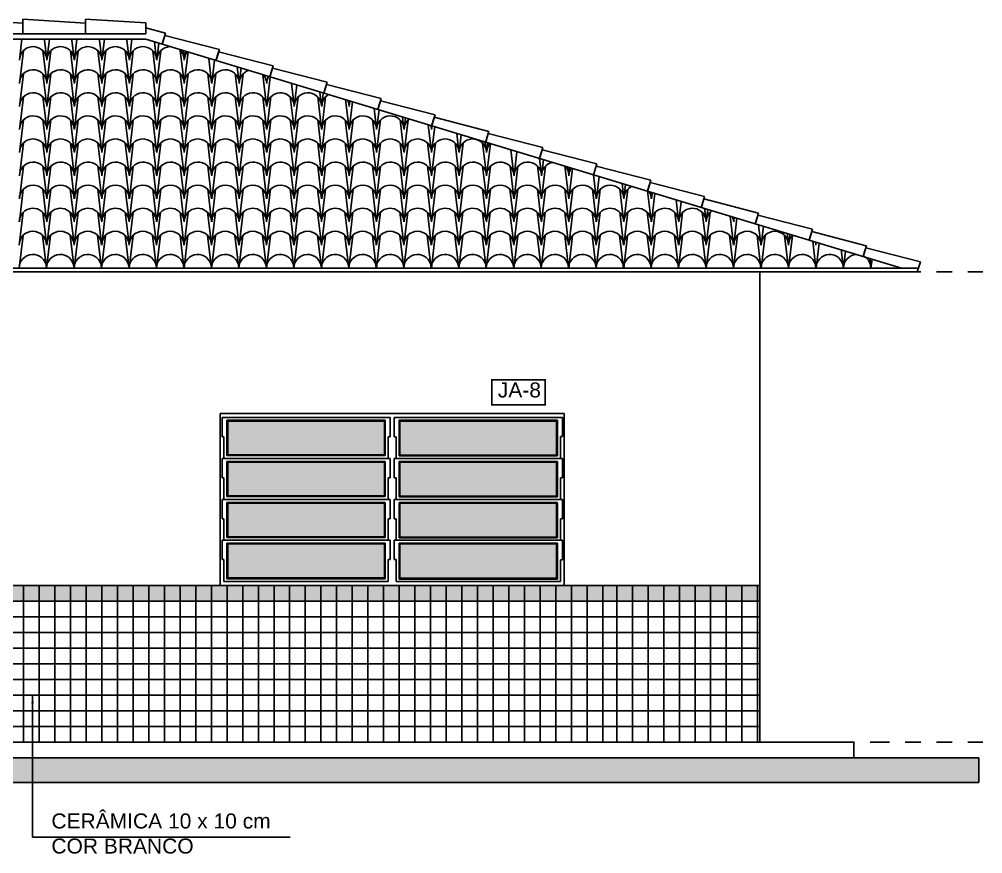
# Model space of a CAD drawing. Extents: x 183 to 373, y 23 to 105.
# Drawn here: x 261.04 to 267.2, y 56.47 to 61.8 of the extents above; entities that cross this region are included whole.
import ezdxf

# ---------------------------------------------------------------- set-up
doc = ezdxf.new("R2010")
doc.units = 0
doc.header["$LTSCALE"] = 0.005
doc.linetypes.add('C5', pattern=[60, 50, -5, 0, -5])
doc.linetypes.add('TRAÇO-2PTOS_P', pattern=[0.625, 0.25, -0.125, 0, -0.125, 0, -0.125])
doc.layers.get('0').update_dxf_attribs({"linetype": 'CONTINUOUS'})
for name, color, linetype in [('01', 1, 'CONTINUOUS'), ('0_HATCH', 1, 'CONTINUOUS'), ('252', 252, 'CONTINUOUS'), ('A-01', 1, 'CONTINUOUS'), ('A-CHAO_FACHADA', 8, 'CONTINUOUS'), ('A-COTAS', 1, 'CONTINUOUS'), ('A-HACH', 1, 'CONTINUOUS'), ('ARQ-EXO-1_100', 251, 'C5'), ('ARQ-SMB-1_100', 1, 'CONTINUOUS'), ('ARQ-TXT-1_075', 2, 'CONTINUOUS'), ('BL-AR-TELHA 2', 2, 'CONTINUOUS'), ('TELHA', 3, 'CONTINUOUS')]:
    doc.layers.add(name, color=color, linetype=linetype)
doc.styles.add('ESC-50-A20', font='arial.ttf', dxfattribs={"height": 0.1})
doc.styles.add('FNDE Texto Cota 0025', font='verdana.ttf', dxfattribs={"height": 0.04})
doc.dimstyles.new('FNDE 1-0025', dxfattribs={"dimscale": 5, "dimtxt": 0.04, "dimasz": 0.01, "dimexe": 0.15, "dimexo": 0.15, "dimgap": 0.005, "dimtad": 1, "dimzin": 1, "dimdsep": 46, "dimtxsty": 'FNDE Texto Cota 0025', "dimblk": 'tic', "dimcen": 0.015, "dimdle": 0.15, "dimse1": 1, "dimse2": 1, "dimclrd": 251, "dimclre": 251, "dimclrt": 256, "dimaunit": 1, "dimadec": 3, "dimazin": 0, "dimtfac": 1, "dimtix": 1, "dimtmove": 2, "dimatfit": 3, "dimfxl": 0.15, "dimtvp": 1, "dimtolj": 1, "dimtzin": 0, "dimarcsym": 0})

# ---------------------------------------------------------------- blocks, each defined once
blk = doc.blocks.new('tic')
at = {"color": 251}
for p, q in [((-1, 0), (1, 0)), ((0, -1), (0, 1))]:
    blk.add_line(p, q, dxfattribs=at)
blk.add_line((-0.6, -0.6), (0.6, 0.6))

msp = doc.modelspace()

# ---------------------------------------------------------------- hatches: boundary and pattern name
at = {"layer": '0_HATCH'}
msp.add_hatch(color=160, dxfattribs=at).paths.add_polyline_path([(265.7723, 58.0804), (208.5873, 58.0804), (208.5873, 58.1804), (265.7723, 58.1804)])
at = {"layer": 'A-COTAS'}
h = msp.add_hatch(color=256, dxfattribs=at)
h.set_gradient(color1=(91, 91, 91), one_color=1, tint=1, name='INVHEMISPHERICAL')
h.paths.add_polyline_path([(262.3717, 59.2318), (262.3717, 59.0173), (263.3729, 59.0173), (263.3729, 59.2318)])
h.paths.add_polyline_path([(262.3717, 58.9693), (262.3717, 58.7548), (263.3729, 58.7548), (263.3729, 58.9693)])
h.paths.add_polyline_path([(262.3717, 58.7068), (262.3717, 58.4923), (263.3729, 58.4923), (263.3729, 58.7068)])
h.paths.add_polyline_path([(262.3717, 58.4468), (262.3717, 58.2298), (263.3729, 58.2298), (263.3729, 58.4468)])
h.paths.add_polyline_path([(264.4729, 59.015), (264.4729, 59.2318), (263.4717, 59.2318), (263.4717, 59.015)])
h.paths.add_polyline_path([(264.4729, 58.7525), (264.4729, 58.9693), (263.4717, 58.9693), (263.4717, 58.7525)])
h.paths.add_polyline_path([(264.4729, 58.49), (264.4729, 58.7068), (263.4717, 58.7068), (263.4717, 58.49)])
h.paths.add_polyline_path([(263.4717, 58.4468), (263.4717, 58.2275), (264.4729, 58.2275), (264.4729, 58.4468)])
at = {"layer": 'A-HACH'}
msp.add_hatch(color=254, dxfattribs=at).paths.add_polyline_path([(206.7463, 57.0804), (206.7463, 56.9223), (267.1707, 56.9223), (267.1707, 57.0804)])

# ---------------------------------------------------------------- linework, layer by layer
at = {"layer": '01', "color": 251}
for p, q in [((263.1673, 57.1804, 23.2584), (263.1673, 58.1804, 23.2584)), ((208.5873, 58.0804, -6.6453), (265.7723, 58.0804, -6.6453))]:
    msp.add_line(p, q, dxfattribs=at)
at = {"layer": '252'}
for p, q in [((261.0673, 57.1804, 23.2584), (261.0673, 58.1804, 23.2584)), ((261.1673, 57.1804, 23.2584), (261.1673, 58.1804, 23.2584)), ((261.2673, 57.1804, 23.2584), (261.2673, 58.1804, 23.2584)), ((261.2673, 57.1804, 23.2584), (261.2673, 58.1804, 23.2584)), ((261.3673, 57.1804, 23.2584), (261.3673, 58.1804, 23.2584)), ((261.4673, 57.1804, 23.2584), (261.4673, 58.1804, 23.2584)), ((261.5673, 57.1804, 23.2584), (261.5673, 58.1804, 23.2584)), ((261.5673, 57.1804, 23.2584), (261.5673, 58.1804, 23.2584)), ((261.6673, 57.1804, 23.2584), (261.6673, 58.1804, 23.2584)), ((261.7673, 57.1804, 23.2584), (261.7673, 58.1804, 23.2584)), ((261.8673, 57.1804, 23.2584), (261.8673, 58.1804, 23.2584)), ((261.9673, 57.1804, 23.2584), (261.9673, 58.1804, 23.2584)), ((262.0673, 57.1804, 23.2584), (262.0673, 58.1804, 23.2584)), ((262.1673, 57.1804, 23.2584), (262.1673, 58.1804, 23.2584)), ((262.2673, 57.1804, 23.2584), (262.2673, 58.1804, 23.2584)), ((262.3673, 57.1804, 23.2584), (262.3673, 58.1804, 23.2584)), ((262.4673, 57.1804, 23.2584), (262.4673, 58.1804, 23.2584)), ((262.5673, 57.1804, 23.2584), (262.5673, 58.1804, 23.2584)), ((262.6673, 57.1804, 23.2584), (262.6673, 58.1804, 23.2584)), ((262.7673, 57.1804, 23.2584), (262.7673, 58.1804, 23.2584)), ((262.8673, 57.1804, 23.2584), (262.8673, 58.1804, 23.2584)), ((262.9673, 57.1804, 23.2584), (262.9673, 58.1804, 23.2584)), ((263.0673, 57.1804, 23.2584), (263.0673, 58.1804, 23.2584)), ((263.1673, 57.1804, 23.2584), (263.1673, 58.1804, 23.2584)), ((263.2673, 57.1804, 23.2584), (263.2673, 58.1804, 23.2584)), ((263.3673, 57.1804, 23.2584), (263.3673, 58.1804, 23.2584)), ((263.4673, 57.1804, 23.2584), (263.4673, 58.1804, 23.2584)), ((263.5673, 57.1804, 23.2584), (263.5673, 58.1804, 23.2584)), ((263.6673, 57.1804, 23.2584), (263.6673, 58.1804, 23.2584)), ((263.7673, 57.1804, 23.2584), (263.7673, 58.1804, 23.2584)), ((263.8673, 57.1804, 23.2584), (263.8673, 58.1804, 23.2584)), ((263.9673, 57.1804, 23.2584), (263.9673, 58.1804, 23.2584)), ((264.0673, 57.1804, 23.2584), (264.0673, 58.1804, 23.2584)), ((264.1673, 57.1804, 23.2584), (264.1673, 58.1804, 23.2584)), ((264.2673, 57.1804, 23.2584), (264.2673, 58.1804, 23.2584)), ((264.3673, 57.1804, 23.2584), (264.3673, 58.1804, 23.2584)), ((264.3673, 57.1804, 23.2584), (264.3673, 58.1804, 23.2584)), ((264.4673, 57.1804, 23.2584), (264.4673, 58.1804, 23.2584)), ((264.5673, 57.1804, 23.2584), (264.5673, 58.1804, 23.2584)), ((264.6673, 57.1804, 23.2584), (264.6673, 58.1804, 23.2584)), ((264.6673, 57.1804, 23.2584), (264.6673, 58.1804, 23.2584)), ((264.7673, 57.1804, 23.2584), (264.7673, 58.1804, 23.2584)), ((264.8573, 57.1804, 26.5811), (264.8573, 58.1804, 26.5811)), ((264.9573, 57.1804, 26.5811), (264.9573, 58.1804, 26.5811)), ((265.0573, 57.1804, 26.5811), (265.0573, 58.1804, 26.5811)), ((265.1573, 57.1804, 26.5811), (265.1573, 58.1804, 26.5811)), ((265.2573, 57.1804, 26.5811), (265.2573, 58.1804, 26.5811)), ((265.3573, 57.1804, 26.5811), (265.3573, 58.1804, 26.5811)), ((265.4573, 57.1804, 26.5811), (265.4573, 58.1804, 26.5811)), ((265.5573, 57.1804, 26.5811), (265.5573, 58.1804, 26.5811)), ((265.6573, 57.1804, 26.5811), (265.6573, 58.1804, 26.5811)), ((265.7573, 57.1804, 26.5811), (265.7573, 58.1804, 26.5811)), ((208.5873, 57.9804, 3.3226), (265.7723, 57.9804, -3.3226)), ((208.5873, 57.8804, 3.3226), (265.7723, 57.8804, -3.3226)), ((208.5873, 57.7804, 3.3226), (265.7723, 57.7804, -3.3226)), ((208.5873, 57.6804, 3.3226), (265.7723, 57.6804, -3.3226)), ((208.5873, 57.5804, 3.3226), (265.7723, 57.5804, -3.3226)), ((208.5873, 57.4804, 3.3226), (265.7723, 57.4804, -3.3226)), ((208.5873, 57.3804, 3.3226), (265.7723, 57.3804, -3.3226)), ((208.5873, 57.2804, 3.3226), (265.7723, 57.2804, -3.3226))]:
    msp.add_line(p, q, dxfattribs=at)
at = {"layer": '252', "linetype": 'Continuous', "elevation": 3.3226}
msp.add_lwpolyline([(265.7723, 58.0804), (208.5873, 58.0804), (208.5873, 58.1804), (265.7723, 58.1804)], close=True, dxfattribs=at)
at = {"layer": 'A-01', "color": 3}
for p, q in [((260.662, 61.7999), (261.062, 61.7753)), ((261.062, 61.7078), (261.062, 61.7999)), ((261.062, 61.7999), (261.462, 61.7753)), ((261.462, 61.7078), (261.462, 61.7999)), ((261.462, 61.7999), (261.8473, 61.7762)), ((261.8473, 61.7078), (261.8473, 61.7762)), ((261.8473, 61.7078), (261.8473, 61.7762)), ((212.5123, 61.7078), (261.8473, 61.7078)), ((261.8473, 61.7446), (261.9738, 61.7118)), ((261.8473, 61.7443), (261.9738, 61.7118)), ((261.9519, 61.6394), (261.9692, 61.6962)), ((261.952, 61.6397), (261.9692, 61.6965)), ((261.9738, 61.7118), (261.9549, 61.6494)), ((261.9738, 61.7118), (261.9549, 61.6494)), ((261.9691, 61.6962), (262.3182, 61.6068)), ((212.5123, 61.6717), (261.8473, 61.6717)), ((261.9521, 61.64), (261.8473, 61.6717)), ((266.676, 60.2096), (261.8473, 61.6717)), ((262.2964, 61.5347), (262.3136, 61.5916)), ((262.3182, 61.6068), (262.2993, 61.5445)), ((262.3136, 61.5916), (262.6626, 61.5022)), ((262.6626, 61.5022), (262.6438, 61.4398)), ((262.6409, 61.4304), (262.6582, 61.4872)), ((262.6581, 61.4872), (263.0072, 61.3979)), ((262.9854, 61.3258), (263.0026, 61.3826)), ((263.0072, 61.3979), (262.9883, 61.3355)), ((263.0026, 61.3826), (263.3516, 61.2932)), ((263.3299, 61.2214), (263.3472, 61.2783)), ((263.3516, 61.2932), (263.3328, 61.2309)), ((263.3471, 61.2783), (263.6962, 61.1889)), ((263.6745, 61.1171), (263.6917, 61.1739)), ((263.6962, 61.1889), (263.6773, 61.1266)), ((263.6917, 61.174), (264.0402, 61.0827)), ((264.019, 61.0128), (264.0363, 61.0696)), ((264.0408, 61.0846), (264.0219, 61.0222)), ((264.0362, 61.0696), (264.3853, 60.9802)), ((264.3636, 60.9085), (264.3808, 60.9653)), ((264.3853, 60.9802), (264.3664, 60.9179)), ((264.3808, 60.9653), (264.7299, 60.8759)), ((264.7298, 60.8759), (264.7084, 60.8054)), ((264.7253, 60.861), (265.0744, 60.7716)), ((265.0744, 60.7716), (265.0555, 60.7092)), ((265.0527, 60.6998), (265.0699, 60.7566)), ((265.0699, 60.7567), (265.419, 60.6673)), ((265.3972, 60.5955), (265.4145, 60.6523)), ((265.419, 60.6673), (265.4001, 60.6049)), ((265.4144, 60.6523), (265.7629, 60.561)), ((265.7412, 60.4892), (265.7585, 60.5461)), ((265.7629, 60.561), (265.7441, 60.4987)), ((265.759, 60.548), (266.1081, 60.4586)), ((266.1081, 60.4586), (266.0892, 60.3963)), ((266.0863, 60.3868), (266.1036, 60.4437)), ((266.1035, 60.4437), (266.452, 60.3524)), ((266.4309, 60.2825), (266.4481, 60.3393)), ((266.4526, 60.3543), (266.4337, 60.2919)), ((266.4481, 60.3393), (266.7972, 60.2501)), ((266.7972, 60.2501), (266.7776, 60.1854)), ((265.7723, 60.1854), (265.7723, 57.1804))]:
    msp.add_line(p, q, dxfattribs=at)
at = {"layer": 'A-01', "color": 5}
for p, q in [((207.9873, 57.1804), (266.3723, 57.1804)), ((266.3723, 57.1804), (266.3723, 57.0804))]:
    msp.add_line(p, q, dxfattribs=at)
at = {"layer": 'A-01', "color": 8}
for p, q in [((267.1707, 57.0804), (267.1707, 56.9223)), ((267.1707, 56.9223), (206.7463, 56.9223))]:
    msp.add_line(p, q, dxfattribs=at)
at = {"layer": 'A-CHAO_FACHADA', "color": 6}
msp.add_line((267.1707, 57.0804), (206.7463, 57.0804), dxfattribs=at)
at = {"layer": 'A-COTAS'}
for p, q in [((264.5223, 59.2812), (262.3223, 59.2812)), ((262.3223, 59.2812), (262.3223, 58.1812)), ((262.335, 59.2558), (263.4096, 59.2558)), ((262.335, 59.1323), (262.335, 59.2558)), ((263.3969, 59.2558), (262.3477, 59.2558)), ((262.3667, 59.2368), (263.3779, 59.2368)), ((262.3667, 59.0123), (262.3667, 59.2368)), ((262.3717, 59.2318), (263.3729, 59.2318)), ((262.3717, 59.0173), (262.3717, 59.2318)), ((263.3729, 59.2318), (263.3729, 59.0173)), ((263.3779, 59.2368), (263.3779, 59.0123)), ((263.4096, 59.2558), (263.4096, 59.1323)), ((264.5096, 59.2558), (263.435, 59.2558)), ((263.435, 59.2558), (263.435, 59.1323)), ((263.4477, 59.2558), (264.4969, 59.2558)), ((264.4779, 59.2368), (263.4667, 59.2368)), ((263.4667, 59.2368), (263.4667, 59.01)), ((264.4729, 59.2318), (263.4717, 59.2318)), ((263.4717, 59.2318), (263.4717, 59.015)), ((264.4729, 59.015), (264.4729, 59.2318)), ((264.4779, 59.01), (264.4779, 59.2368)), ((264.5096, 59.1325), (264.5096, 59.2558)), ((264.5223, 58.1812), (264.5223, 59.2812)), ((262.3477, 59.1323), (262.335, 59.1323)), ((262.3477, 58.9933), (262.3477, 59.1323)), ((263.4096, 59.1323), (263.3969, 59.1323)), ((263.3969, 59.1323), (263.3969, 58.9933)), ((263.435, 59.1323), (263.4477, 59.1323)), ((263.4477, 59.1323), (263.4477, 58.9933)), ((264.4969, 58.9933), (264.4969, 59.1325)), ((264.4969, 59.1325), (264.5096, 59.1325)), ((262.335, 58.9933), (263.4096, 58.9933)), ((262.335, 58.8698), (262.335, 58.9933)), ((263.3969, 58.9933), (262.3477, 58.9933)), ((263.3969, 58.9933), (262.3477, 58.9933)), ((263.3779, 59.0123), (262.3667, 59.0123)), ((263.3729, 59.0173), (262.3717, 59.0173)), ((263.4096, 58.9933), (263.4096, 58.8698)), ((264.5096, 58.9933), (263.435, 58.9933)), ((263.435, 58.9933), (263.435, 58.8698)), ((263.4477, 58.9933), (264.4969, 58.9933)), ((263.4477, 58.9933), (264.4969, 58.9933)), ((263.4667, 59.01), (264.4779, 59.01)), ((263.4717, 59.015), (264.4729, 59.015)), ((264.5096, 58.87), (264.5096, 58.9933)), ((262.3667, 58.9743), (263.3779, 58.9743)), ((262.3667, 58.7498), (262.3667, 58.9743)), ((262.3717, 58.9693), (263.3729, 58.9693)), ((262.3717, 58.7548), (262.3717, 58.9693)), ((263.3729, 58.9693), (263.3729, 58.7548)), ((263.3779, 58.9743), (263.3779, 58.7498)), ((264.4779, 58.9743), (263.4667, 58.9743)), ((263.4667, 58.9743), (263.4667, 58.7475)), ((264.4729, 58.9693), (263.4717, 58.9693)), ((263.4717, 58.9693), (263.4717, 58.7525)), ((264.4729, 58.7525), (264.4729, 58.9693)), ((264.4779, 58.7475), (264.4779, 58.9743)), ((262.3477, 58.8698), (262.335, 58.8698)), ((262.3477, 58.7308), (262.3477, 58.8698)), ((263.4096, 58.8698), (263.3969, 58.8698)), ((263.3969, 58.8698), (263.3969, 58.7308)), ((263.435, 58.8698), (263.4477, 58.8698)), ((263.4477, 58.8698), (263.4477, 58.7308)), ((264.4969, 58.7308), (264.4969, 58.87)), ((264.4969, 58.87), (264.5096, 58.87)), ((262.335, 58.7308), (263.4096, 58.7308)), ((262.335, 58.6073), (262.335, 58.7308)), ((263.3969, 58.7308), (262.3477, 58.7308)), ((263.3969, 58.7308), (262.3477, 58.7308)), ((263.3779, 58.7498), (262.3667, 58.7498)), ((263.3729, 58.7548), (262.3717, 58.7548)), ((263.4096, 58.7308), (263.4096, 58.6073)), ((264.5096, 58.7308), (263.435, 58.7308)), ((263.435, 58.7308), (263.435, 58.6073)), ((263.4477, 58.7308), (264.4969, 58.7308)), ((263.4477, 58.7308), (264.4969, 58.7308)), ((263.4667, 58.7475), (264.4779, 58.7475)), ((263.4717, 58.7525), (264.4729, 58.7525)), ((264.5096, 58.6075), (264.5096, 58.7308)), ((262.3667, 58.7118), (263.3779, 58.7118)), ((262.3667, 58.4873), (262.3667, 58.7118)), ((262.3717, 58.7068), (263.3729, 58.7068)), ((262.3717, 58.4923), (262.3717, 58.7068)), ((263.3729, 58.7068), (263.3729, 58.4923)), ((263.3779, 58.7118), (263.3779, 58.4873)), ((264.4779, 58.7118), (263.4667, 58.7118)), ((263.4667, 58.7118), (263.4667, 58.485)), ((264.4729, 58.7068), (263.4717, 58.7068)), ((263.4717, 58.7068), (263.4717, 58.49)), ((264.4729, 58.49), (264.4729, 58.7068)), ((264.4779, 58.485), (264.4779, 58.7118)), ((262.3477, 58.6073), (262.335, 58.6073)), ((262.3477, 58.4708), (262.3477, 58.6073)), ((263.4096, 58.6073), (263.3969, 58.6073)), ((263.3969, 58.6073), (263.3969, 58.4708)), ((263.435, 58.6073), (263.4477, 58.6073)), ((263.4477, 58.6073), (263.4477, 58.4708)), ((264.4969, 58.4708), (264.4969, 58.6075)), ((264.4969, 58.6075), (264.5096, 58.6075)), ((263.3779, 58.4873), (262.3667, 58.4873)), ((263.3729, 58.4923), (262.3717, 58.4923)), ((263.4667, 58.485), (264.4779, 58.485)), ((263.4717, 58.49), (264.4729, 58.49)), ((262.335, 58.4708), (263.4096, 58.4708)), ((262.335, 58.3473), (262.335, 58.4708)), ((263.3969, 58.4708), (262.3477, 58.4708)), ((263.3969, 58.4708), (262.3477, 58.4708)), ((262.3667, 58.4518), (263.3779, 58.4518)), ((262.3667, 58.2248), (262.3667, 58.4518)), ((262.3717, 58.4468), (263.3729, 58.4468)), ((262.3717, 58.2298), (262.3717, 58.4468)), ((263.3729, 58.4468), (263.3729, 58.2298)), ((263.3779, 58.4518), (263.3779, 58.2248)), ((263.4096, 58.4708), (263.4096, 58.3473)), ((264.5096, 58.4708), (263.435, 58.4708)), ((263.435, 58.4708), (263.435, 58.3473)), ((263.4477, 58.4708), (264.4969, 58.4708)), ((263.4477, 58.4708), (264.4969, 58.4708)), ((264.4779, 58.4518), (263.4667, 58.4518)), ((263.4667, 58.4518), (263.4667, 58.2225)), ((264.4729, 58.4468), (263.4717, 58.4468)), ((263.4717, 58.4468), (263.4717, 58.2275)), ((264.4729, 58.2275), (264.4729, 58.4468)), ((264.4779, 58.2225), (264.4779, 58.4518)), ((264.5096, 58.345), (264.5096, 58.4708)), ((262.3477, 58.3473), (262.335, 58.3473)), ((262.3477, 58.2058), (262.3477, 58.3473)), ((263.4096, 58.3473), (263.3969, 58.3473)), ((263.3969, 58.3473), (263.3969, 58.2058)), ((263.435, 58.3473), (263.4477, 58.3473)), ((263.4477, 58.3473), (263.4477, 58.2058)), ((264.4969, 58.2058), (264.4969, 58.345)), ((264.4969, 58.345), (264.5096, 58.345)), ((264.5223, 58.1812), (262.3223, 58.1812)), ((263.3969, 58.2058), (262.3477, 58.2058)), ((263.3779, 58.2248), (262.3667, 58.2248)), ((263.3729, 58.2298), (262.3717, 58.2298)), ((263.4477, 58.2058), (264.4969, 58.2058)), ((263.4667, 58.2225), (264.4779, 58.2225)), ((263.4717, 58.2275), (264.4729, 58.2275))]:
    msp.add_line(p, q, dxfattribs=at)
at = {"layer": 'ARQ-EXO-1_100', "color": 252, "linetype": 'TRAÇO-2PTOS_P', "ltscale": 100}
for p, q in [((205.8509, 60.1854), (267.1957, 60.1854)), ((205.8509, 57.1804), (267.1957, 57.1804))]:
    msp.add_line(p, q, dxfattribs=at)
at = {"layer": 'ARQ-SMB-1_100', "color": 252, "ltscale": 10, "const_width": 0.0107}
msp.add_lwpolyline([(264.0586, 59.3357), (264.3996, 59.3357), (264.3996, 59.4957), (264.0586, 59.4957)], close=True, dxfattribs=at)
at = {"layer": 'BL-AR-TELHA 2'}
for p, q in [((261.0408, 61.5376), (261.0569, 61.6717)), ((261.2152, 61.5423), (261.2003, 61.6661)), ((261.2163, 61.5376), (261.2325, 61.6717)), ((261.3908, 61.5423), (261.3759, 61.6661)), ((261.3919, 61.5376), (261.408, 61.6717)), ((261.5663, 61.5423), (261.5514, 61.6661)), ((261.5675, 61.5376), (261.5836, 61.6717)), ((261.7419, 61.5423), (261.727, 61.6661)), ((261.743, 61.5376), (261.7592, 61.6717)), ((261.9175, 61.5423), (261.904, 61.6546)), ((261.9186, 61.5376), (261.9317, 61.6462)), ((261.0408, 61.39), (261.0659, 61.599)), ((261.2152, 61.3948), (261.1906, 61.599)), ((261.2163, 61.39), (261.2415, 61.599)), ((261.3908, 61.3948), (261.3662, 61.599)), ((261.3919, 61.39), (261.417, 61.599)), ((261.5663, 61.3948), (261.5417, 61.599)), ((261.5675, 61.39), (261.5926, 61.599)), ((261.7419, 61.3948), (261.7173, 61.599)), ((261.743, 61.39), (261.7682, 61.599)), ((261.9175, 61.3948), (261.8929, 61.599)), ((261.9186, 61.39), (261.9438, 61.599)), ((262.093, 61.3948), (262.0684, 61.599)), ((262.093, 61.5423), (262.0862, 61.5994)), ((262.0942, 61.5376), (262.1011, 61.5949)), ((262.0942, 61.39), (262.1182, 61.5897)), ((262.2686, 61.3948), (262.2499, 61.5498)), ((262.2697, 61.39), (262.2876, 61.5384)), ((261.0408, 61.2425), (261.0659, 61.4514)), ((261.2152, 61.2472), (261.1906, 61.4514)), ((261.2163, 61.2425), (261.2415, 61.4514)), ((261.3908, 61.2472), (261.3662, 61.4514)), ((261.3919, 61.2425), (261.417, 61.4514)), ((261.5663, 61.2472), (261.5417, 61.4514)), ((261.5675, 61.2425), (261.5926, 61.4514)), ((261.7419, 61.2472), (261.7173, 61.4514)), ((261.743, 61.2425), (261.7682, 61.4514)), ((261.9175, 61.2472), (261.8929, 61.4514)), ((261.9186, 61.2425), (261.9438, 61.4514)), ((262.093, 61.2472), (262.0684, 61.4514)), ((262.0942, 61.2425), (262.1193, 61.4514)), ((262.2686, 61.2472), (262.244, 61.4514)), ((262.2697, 61.2425), (262.2949, 61.4514)), ((262.4442, 61.2472), (262.4196, 61.4514)), ((262.4442, 61.3948), (262.4322, 61.4946)), ((262.4453, 61.39), (262.457, 61.4871)), ((262.4453, 61.2425), (262.4705, 61.4514)), ((262.6197, 61.2472), (262.5959, 61.445)), ((262.6209, 61.2425), (262.6435, 61.4306)), ((262.7953, 61.2472), (262.7781, 61.3899)), ((262.7965, 61.2425), (262.8129, 61.3793)), ((262.9709, 61.2472), (262.9604, 61.3347)), ((262.972, 61.2425), (262.9823, 61.328)), ((261.0408, 61.0949), (261.0659, 61.3039)), ((261.2152, 61.0997), (261.1906, 61.3039)), ((261.2163, 61.0949), (261.2415, 61.3039)), ((261.3908, 61.0997), (261.3662, 61.3039)), ((261.3919, 61.0949), (261.417, 61.3039)), ((261.5663, 61.0997), (261.5417, 61.3039)), ((261.5675, 61.0949), (261.5926, 61.3039)), ((261.7419, 61.0997), (261.7173, 61.3039)), ((261.743, 61.0949), (261.7682, 61.3039)), ((261.9175, 61.0997), (261.8929, 61.3039)), ((261.9186, 61.0949), (261.9438, 61.3039)), ((262.093, 61.0997), (262.0684, 61.3039)), ((262.0942, 61.0949), (262.1193, 61.3039)), ((262.2686, 61.0997), (262.244, 61.3039)), ((262.2697, 61.0949), (262.2949, 61.3039)), ((262.4442, 61.0997), (262.4196, 61.3039)), ((262.4453, 61.0949), (262.4705, 61.3039)), ((262.6197, 61.0997), (262.5952, 61.3039)), ((262.6209, 61.0949), (262.646, 61.3039)), ((262.7953, 61.0997), (262.7707, 61.3039)), ((262.7965, 61.0949), (262.8216, 61.3039)), ((262.9709, 61.0997), (262.9463, 61.3039)), ((262.972, 61.0949), (262.9972, 61.3039)), ((263.1465, 61.0997), (263.1241, 61.2851)), ((263.1465, 61.2472), (263.1426, 61.2795)), ((263.1476, 61.2425), (263.1517, 61.2767)), ((263.1476, 61.0949), (263.1689, 61.2716)), ((263.322, 61.0997), (263.3063, 61.2299)), ((263.3232, 61.0949), (263.3382, 61.2203)), ((261.0408, 60.9474), (261.0659, 61.1563)), ((261.2152, 60.9521), (261.1906, 61.1563)), ((261.2163, 60.9474), (261.2415, 61.1563)), ((261.3908, 60.9521), (261.3662, 61.1563)), ((261.3919, 60.9474), (261.417, 61.1563)), ((261.5663, 60.9521), (261.5417, 61.1563)), ((261.5675, 60.9474), (261.5926, 61.1563)), ((261.7419, 60.9521), (261.7173, 61.1563)), ((261.743, 60.9474), (261.7682, 61.1563)), ((261.9175, 60.9521), (261.8929, 61.1563)), ((261.9186, 60.9474), (261.9438, 61.1563)), ((262.093, 60.9521), (262.0684, 61.1563)), ((262.0942, 60.9474), (262.1193, 61.1563)), ((262.2686, 60.9521), (262.244, 61.1563)), ((262.2697, 60.9474), (262.2949, 61.1563)), ((262.4442, 60.9521), (262.4196, 61.1563)), ((262.4453, 60.9474), (262.4705, 61.1563)), ((262.6197, 60.9521), (262.5952, 61.1563)), ((262.6209, 60.9474), (262.646, 61.1563)), ((262.7953, 60.9521), (262.7707, 61.1563)), ((262.7965, 60.9474), (262.8216, 61.1563)), ((262.9709, 60.9521), (262.9463, 61.1563)), ((262.972, 60.9474), (262.9972, 61.1563)), ((263.1465, 60.9521), (263.1219, 61.1563)), ((263.1476, 60.9474), (263.1727, 61.1563)), ((263.322, 60.9521), (263.2974, 61.1563)), ((263.3232, 60.9474), (263.3483, 61.1563)), ((263.4976, 60.9521), (263.473, 61.1563)), ((263.4976, 61.0997), (263.4886, 61.1748)), ((263.4987, 61.0949), (263.5076, 61.169)), ((263.4987, 60.9474), (263.5239, 61.1563)), ((263.6732, 60.9521), (263.6523, 61.1252)), ((263.6732, 61.0997), (263.6708, 61.1196)), ((263.6743, 61.0949), (263.677, 61.1177)), ((263.6743, 60.9474), (263.6942, 61.1125)), ((263.8487, 60.9521), (263.8345, 61.07)), ((261.0408, 60.7998), (261.0659, 61.0088)), ((261.2152, 60.8046), (261.1906, 61.0088)), ((261.2163, 60.7998), (261.2415, 61.0088)), ((261.3908, 60.8046), (261.3662, 61.0088)), ((261.3919, 60.7998), (261.417, 61.0088)), ((261.5663, 60.8046), (261.5417, 61.0088)), ((261.5675, 60.7998), (261.5926, 61.0088)), ((261.7419, 60.8046), (261.7173, 61.0088)), ((261.743, 60.7998), (261.7682, 61.0088)), ((261.9175, 60.8046), (261.8929, 61.0088)), ((261.9186, 60.7998), (261.9438, 61.0088)), ((262.093, 60.8046), (262.0684, 61.0088)), ((262.0942, 60.7998), (262.1193, 61.0088)), ((262.2686, 60.8046), (262.244, 61.0088)), ((262.2697, 60.7998), (262.2949, 61.0088)), ((262.4442, 60.8046), (262.4196, 61.0088)), ((262.4453, 60.7998), (262.4705, 61.0088)), ((262.6197, 60.8046), (262.5952, 61.0088)), ((262.6209, 60.7998), (262.646, 61.0088)), ((262.7953, 60.8046), (262.7707, 61.0088)), ((262.7965, 60.7998), (262.8216, 61.0088)), ((262.9709, 60.8046), (262.9463, 61.0088)), ((262.972, 60.7998), (262.9972, 61.0088)), ((263.1465, 60.8046), (263.1219, 61.0088)), ((263.1476, 60.7998), (263.1727, 61.0088)), ((263.322, 60.8046), (263.2974, 61.0088)), ((263.3232, 60.7998), (263.3483, 61.0088)), ((263.4976, 60.8046), (263.473, 61.0088)), ((263.4987, 60.7998), (263.5239, 61.0088)), ((263.6732, 60.8046), (263.6486, 61.0088)), ((263.6743, 60.7998), (263.6995, 61.0088)), ((263.8487, 60.8046), (263.8241, 61.0088)), ((263.8499, 60.9474), (263.8636, 61.0612)), ((263.8499, 60.7998), (263.875, 61.0088)), ((264.0243, 60.8046), (263.9997, 61.0088)), ((264.0243, 60.9521), (264.0168, 61.0148)), ((264.0254, 60.9474), (264.033, 61.0099)), ((264.0254, 60.7998), (264.0501, 61.0047)), ((264.1999, 60.8046), (264.1805, 60.9652)), ((264.201, 60.7998), (264.2195, 60.9534)), ((264.3754, 60.8046), (264.3627, 60.9101)), ((264.3766, 60.7998), (264.3889, 60.9021)), ((261.0408, 60.6523), (261.0659, 60.8612)), ((261.2152, 60.657), (261.1906, 60.8612)), ((261.2163, 60.6523), (261.2415, 60.8612)), ((261.3908, 60.657), (261.3662, 60.8612)), ((261.3919, 60.6523), (261.417, 60.8612)), ((261.5663, 60.657), (261.5417, 60.8612)), ((261.5675, 60.6523), (261.5926, 60.8612)), ((261.7419, 60.657), (261.7173, 60.8612)), ((261.743, 60.6523), (261.7682, 60.8612)), ((261.9175, 60.657), (261.8929, 60.8612)), ((261.9186, 60.6523), (261.9438, 60.8612)), ((262.093, 60.657), (262.0684, 60.8612)), ((262.0942, 60.6523), (262.1193, 60.8612)), ((262.2686, 60.657), (262.244, 60.8612)), ((262.2697, 60.6523), (262.2949, 60.8612)), ((262.4442, 60.657), (262.4196, 60.8612)), ((262.4453, 60.6523), (262.4705, 60.8612)), ((262.6197, 60.657), (262.5952, 60.8612)), ((262.6209, 60.6523), (262.646, 60.8612)), ((262.7953, 60.657), (262.7707, 60.8612)), ((262.7965, 60.6523), (262.8216, 60.8612)), ((262.9709, 60.657), (262.9463, 60.8612)), ((262.972, 60.6523), (262.9972, 60.8612)), ((263.1465, 60.657), (263.1219, 60.8612)), ((263.1476, 60.6523), (263.1727, 60.8612)), ((263.322, 60.657), (263.2974, 60.8612)), ((263.3232, 60.6523), (263.3483, 60.8612)), ((263.4976, 60.657), (263.473, 60.8612)), ((263.4987, 60.6523), (263.5239, 60.8612)), ((263.6732, 60.657), (263.6486, 60.8612)), ((263.6743, 60.6523), (263.6995, 60.8612)), ((263.8487, 60.657), (263.8241, 60.8612)), ((263.8499, 60.6523), (263.875, 60.8612)), ((264.0243, 60.657), (263.9997, 60.8612)), ((264.0254, 60.6523), (264.0506, 60.8612)), ((264.1999, 60.657), (264.1753, 60.8612)), ((264.201, 60.6523), (264.2262, 60.8612)), ((264.3754, 60.657), (264.3509, 60.8612)), ((264.3766, 60.6523), (264.4017, 60.8612)), ((264.551, 60.657), (264.5264, 60.8612)), ((264.551, 60.8046), (264.545, 60.8549)), ((264.5521, 60.7998), (264.5583, 60.8508)), ((264.5521, 60.6523), (264.5754, 60.8457)), ((264.7266, 60.657), (264.7087, 60.8053)), ((264.7277, 60.6523), (264.7448, 60.7944)), ((261.0402, 60.5047), (261.0653, 60.7137)), ((261.214, 60.5142), (261.19, 60.7137)), ((261.2158, 60.5047), (261.2409, 60.7137)), ((261.3896, 60.5142), (261.3656, 60.7137)), ((261.3913, 60.5047), (261.4165, 60.7137)), ((261.5652, 60.5142), (261.5412, 60.7137)), ((261.5669, 60.5047), (261.592, 60.7137)), ((261.7408, 60.5142), (261.7167, 60.7137)), ((261.7425, 60.5047), (261.7676, 60.7137)), ((261.9163, 60.5142), (261.8923, 60.7137)), ((261.918, 60.5047), (261.9432, 60.7137)), ((262.0919, 60.5142), (262.0679, 60.7137)), ((262.0936, 60.5047), (262.1188, 60.7137)), ((262.2675, 60.5142), (262.2434, 60.7137)), ((262.2692, 60.5047), (262.2943, 60.7137)), ((262.443, 60.5142), (262.419, 60.7137)), ((262.4447, 60.5047), (262.4699, 60.7137)), ((262.6186, 60.5142), (262.5946, 60.7137)), ((262.6203, 60.5047), (262.6455, 60.7137)), ((262.7942, 60.5142), (262.7702, 60.7137)), ((262.7959, 60.5047), (262.821, 60.7137)), ((262.9697, 60.5142), (262.9457, 60.7137)), ((262.9715, 60.5047), (262.9966, 60.7137)), ((263.1453, 60.5142), (263.1213, 60.7137)), ((263.147, 60.5047), (263.1722, 60.7137)), ((263.3209, 60.5142), (263.2969, 60.7137)), ((263.3226, 60.5047), (263.3477, 60.7137)), ((263.4965, 60.5142), (263.4724, 60.7137)), ((263.4982, 60.5047), (263.5233, 60.7137)), ((263.672, 60.5142), (263.648, 60.7137)), ((263.6737, 60.5047), (263.6989, 60.7137)), ((263.8476, 60.5142), (263.8236, 60.7137)), ((263.8493, 60.5047), (263.8745, 60.7137)), ((264.0232, 60.5142), (263.9991, 60.7137)), ((264.0249, 60.5047), (264.05, 60.7137)), ((264.1987, 60.5142), (264.1747, 60.7137)), ((264.2004, 60.5047), (264.2256, 60.7137)), ((264.3743, 60.5142), (264.3503, 60.7137)), ((264.376, 60.5047), (264.4012, 60.7137)), ((264.5499, 60.5142), (264.5259, 60.7137)), ((264.5516, 60.5047), (264.5767, 60.7137)), ((264.7254, 60.5142), (264.7014, 60.7137)), ((264.7271, 60.5047), (264.7523, 60.7137)), ((264.901, 60.5142), (264.877, 60.7137)), ((264.9021, 60.657), (264.8909, 60.7501)), ((264.9027, 60.5047), (264.9279, 60.7137)), ((264.9033, 60.6523), (264.9142, 60.7431)), ((265.0766, 60.5142), (265.0541, 60.7007)), ((265.0777, 60.657), (265.0732, 60.695)), ((265.0783, 60.5047), (265.1002, 60.6868)), ((265.0789, 60.6523), (265.0836, 60.6918)), ((265.2521, 60.5142), (265.2363, 60.6455)), ((265.2539, 60.5047), (265.2696, 60.6355)), ((265.4277, 60.5142), (265.4185, 60.5904)), ((265.4294, 60.5047), (265.439, 60.5842)), ((261.0396, 60.3572), (261.0648, 60.5661)), ((261.214, 60.3619), (261.1895, 60.5661)), ((261.2152, 60.3572), (261.2403, 60.5661)), ((261.3896, 60.3619), (261.365, 60.5661)), ((261.3908, 60.3572), (261.4159, 60.5661)), ((261.5652, 60.3619), (261.5406, 60.5661)), ((261.5663, 60.3572), (261.5915, 60.5661)), ((261.7408, 60.3619), (261.7162, 60.5661)), ((261.7419, 60.3572), (261.767, 60.5661)), ((261.9163, 60.3619), (261.8917, 60.5661)), ((261.9175, 60.3572), (261.9426, 60.5661)), ((262.0919, 60.3619), (262.0673, 60.5661)), ((262.093, 60.3572), (262.1182, 60.5661)), ((262.2675, 60.3619), (262.2429, 60.5661)), ((262.2686, 60.3572), (262.2938, 60.5661)), ((262.443, 60.3619), (262.4184, 60.5661)), ((262.4442, 60.3572), (262.4693, 60.5661)), ((262.6186, 60.3619), (262.594, 60.5661)), ((262.6197, 60.3572), (262.6449, 60.5661)), ((262.7942, 60.3619), (262.7696, 60.5661)), ((262.7953, 60.3572), (262.8205, 60.5661)), ((262.9697, 60.3619), (262.9452, 60.5661)), ((262.9709, 60.3572), (262.996, 60.5661)), ((263.1453, 60.3619), (263.1207, 60.5661)), ((263.1465, 60.3572), (263.1716, 60.5661)), ((263.3209, 60.3619), (263.2963, 60.5661)), ((263.322, 60.3572), (263.3472, 60.5661)), ((263.4965, 60.3619), (263.4719, 60.5661)), ((263.4976, 60.3572), (263.5227, 60.5661)), ((263.672, 60.3619), (263.6474, 60.5661)), ((263.6732, 60.3572), (263.6983, 60.5661)), ((263.8476, 60.3619), (263.823, 60.5661)), ((263.8487, 60.3572), (263.8739, 60.5661)), ((264.0232, 60.3619), (263.9986, 60.5661)), ((264.0243, 60.3572), (264.0495, 60.5661)), ((264.1987, 60.3619), (264.1741, 60.5661)), ((264.1999, 60.3572), (264.225, 60.5661)), ((264.3743, 60.3619), (264.3497, 60.5661)), ((264.3754, 60.3572), (264.4006, 60.5661)), ((264.5499, 60.3619), (264.5253, 60.5661)), ((264.551, 60.3572), (264.5762, 60.5661)), ((264.7254, 60.3619), (264.7009, 60.5661)), ((264.7266, 60.3572), (264.7517, 60.5661)), ((264.901, 60.3619), (264.8764, 60.5661)), ((264.9021, 60.3572), (264.9273, 60.5661)), ((265.0766, 60.3619), (265.052, 60.5661)), ((265.0777, 60.3572), (265.1029, 60.5661)), ((265.2521, 60.3619), (265.2276, 60.5661)), ((265.2533, 60.3572), (265.2784, 60.5661)), ((265.4277, 60.3619), (265.4031, 60.5661)), ((265.4289, 60.3572), (265.454, 60.5661)), ((265.6033, 60.3619), (265.5817, 60.541)), ((265.6044, 60.3572), (265.625, 60.5279)), ((265.7789, 60.3619), (265.7639, 60.4858)), ((265.78, 60.3572), (265.7944, 60.4766)), ((261.039, 60.2096), (261.0642, 60.4186)), ((261.214, 60.2096), (261.1889, 60.4186)), ((261.2146, 60.2096), (261.2398, 60.4186)), ((261.3896, 60.2096), (261.3645, 60.4186)), ((261.3902, 60.2096), (261.4153, 60.4186)), ((261.5652, 60.2096), (261.54, 60.4186)), ((261.5658, 60.2096), (261.5909, 60.4186)), ((261.7408, 60.2096), (261.7156, 60.4186)), ((261.7413, 60.2096), (261.7665, 60.4186)), ((261.9163, 60.2096), (261.8912, 60.4186)), ((261.9169, 60.2096), (261.942, 60.4186)), ((262.0919, 60.2096), (262.0667, 60.4186)), ((262.0925, 60.2096), (262.1176, 60.4186)), ((262.2675, 60.2096), (262.2423, 60.4186)), ((262.268, 60.2096), (262.2932, 60.4186)), ((262.443, 60.2096), (262.4179, 60.4186)), ((262.4436, 60.2096), (262.4688, 60.4186)), ((262.6186, 60.2096), (262.5934, 60.4186)), ((262.6192, 60.2096), (262.6443, 60.4186)), ((262.7942, 60.2096), (262.769, 60.4186)), ((262.7947, 60.2096), (262.8199, 60.4186)), ((262.9697, 60.2096), (262.9446, 60.4186)), ((262.9703, 60.2096), (262.9955, 60.4186)), ((263.1453, 60.2096), (263.1202, 60.4186)), ((263.1459, 60.2096), (263.171, 60.4186)), ((263.3209, 60.2096), (263.2957, 60.4186)), ((263.3215, 60.2096), (263.3466, 60.4186)), ((263.4965, 60.2096), (263.4713, 60.4186)), ((263.497, 60.2096), (263.5222, 60.4186)), ((263.672, 60.2096), (263.6469, 60.4186)), ((263.6726, 60.2096), (263.6977, 60.4186)), ((263.8476, 60.2096), (263.8224, 60.4186)), ((263.8482, 60.2096), (263.8733, 60.4186)), ((264.0232, 60.2096), (263.998, 60.4186)), ((264.0237, 60.2096), (264.0489, 60.4186)), ((264.1987, 60.2096), (264.1736, 60.4186)), ((264.1993, 60.2096), (264.2245, 60.4186)), ((264.3743, 60.2096), (264.3491, 60.4186)), ((264.3749, 60.2096), (264.4, 60.4186)), ((264.5499, 60.2096), (264.5247, 60.4186)), ((264.5504, 60.2096), (264.5756, 60.4186)), ((264.7254, 60.2096), (264.7003, 60.4186)), ((264.726, 60.2096), (264.7512, 60.4186)), ((264.901, 60.2096), (264.8759, 60.4186)), ((264.9016, 60.2096), (264.9267, 60.4186)), ((265.0766, 60.2096), (265.0514, 60.4186)), ((265.0771, 60.2096), (265.1023, 60.4186)), ((265.2521, 60.2096), (265.227, 60.4186)), ((265.2527, 60.2096), (265.2779, 60.4186)), ((265.4277, 60.2096), (265.4026, 60.4186)), ((265.4283, 60.2096), (265.4534, 60.4186)), ((265.6033, 60.2096), (265.5781, 60.4186)), ((265.6039, 60.2096), (265.629, 60.4186)), ((265.7789, 60.2096), (265.7537, 60.4186)), ((265.7794, 60.2096), (265.8046, 60.4186)), ((265.9544, 60.2096), (265.9293, 60.4186)), ((265.9544, 60.3619), (265.9462, 60.4306)), ((265.955, 60.2096), (265.9801, 60.4186)), ((265.9556, 60.3572), (265.9638, 60.4253)), ((266.13, 60.2096), (266.1093, 60.3812)), ((266.1306, 60.2096), (266.1497, 60.369)), ((266.3056, 60.2096), (266.2916, 60.326)), ((266.3061, 60.2096), (266.3191, 60.3177)), ((266.4811, 60.2096), (266.4738, 60.2709)), ((266.4817, 60.2096), (266.4885, 60.2664))]:
    msp.add_line(p, q, dxfattribs=at)
for centre, start, end in [((261.1283, 61.5376), 6.54188, 180), ((261.3038, 61.5376), 6.54188, 180), ((261.4794, 61.5376), 6.54188, 180), ((261.655, 61.5376), 6.54188, 180), ((261.8305, 61.5376), 6.54188, 180), ((262.0061, 61.5376), 92.89868, 180), ((262.0061, 61.5376), 6.54188, 53.40987), ((262.1817, 61.5376), 142.07062, 180), ((261.1283, 61.39), 6.54188, 180), ((261.3038, 61.39), 6.54188, 180), ((261.4794, 61.39), 6.54188, 180), ((261.655, 61.39), 6.54188, 180), ((261.8305, 61.39), 6.54188, 180), ((262.0061, 61.39), 6.54188, 180), ((262.1817, 61.39), 6.54188, 180), ((262.3572, 61.39), 6.54188, 180), ((262.5328, 61.39), 108.9923, 180), ((262.5328, 61.39), 6.54188, 37.31624), ((262.7084, 61.39), 149.90448, 180), ((261.1283, 61.2425), 6.54188, 180), ((261.3038, 61.2425), 6.54188, 180), ((261.4794, 61.2425), 6.54188, 180), ((261.655, 61.2425), 6.54188, 180), ((261.8305, 61.2425), 6.54188, 180), ((262.0061, 61.2425), 6.54188, 180), ((262.1817, 61.2425), 6.54188, 180), ((262.3572, 61.2425), 6.54188, 180), ((262.5328, 61.2425), 6.54188, 180), ((262.7084, 61.2425), 6.54188, 180), ((262.884, 61.2425), 6.54188, 180), ((263.0595, 61.2425), 120.29955, 180), ((263.0595, 61.2425), 6.54188, 26.00899), ((263.2351, 61.2425), 157.49207, 180), ((261.1283, 61.0949), 6.54188, 180), ((261.3038, 61.0949), 6.54188, 180), ((261.4794, 61.0949), 6.54188, 180), ((261.655, 61.0949), 6.54188, 180), ((261.8305, 61.0949), 6.54188, 180), ((262.0061, 61.0949), 6.54188, 180), ((262.1817, 61.0949), 6.54188, 180), ((262.3572, 61.0949), 6.54188, 180), ((262.5328, 61.0949), 6.54188, 180), ((262.7084, 61.0949), 6.54188, 180), ((262.884, 61.0949), 6.54188, 180), ((263.0595, 61.0949), 6.54188, 180), ((263.2351, 61.0949), 6.54188, 180), ((263.4107, 61.0949), 6.54188, 180), ((263.5862, 61.0949), 129.81414, 180), ((263.5862, 61.0949), 6.54188, 16.4944), ((263.7618, 61.0949), 164.98062, 180), ((261.1283, 60.9474), 6.54188, 180), ((261.3038, 60.9474), 6.54188, 180), ((261.4794, 60.9474), 6.54188, 180), ((261.655, 60.9474), 6.54188, 180), ((261.8305, 60.9474), 6.54188, 180), ((262.0061, 60.9474), 6.54188, 180), ((262.1817, 60.9474), 6.54188, 180), ((262.3572, 60.9474), 6.54188, 180), ((262.5328, 60.9474), 6.54188, 180), ((262.7084, 60.9474), 6.54188, 180), ((262.884, 60.9474), 6.54188, 180), ((263.0595, 60.9474), 6.54188, 180), ((263.2351, 60.9474), 6.54188, 180), ((263.4107, 60.9474), 6.54188, 180), ((263.5862, 60.9474), 6.54188, 180), ((263.7618, 60.9474), 6.54188, 180), ((263.9374, 60.9474), 6.54188, 180), ((264.1129, 60.9474), 138.3781, 180), ((261.1283, 60.7998), 6.54188, 180), ((261.3038, 60.7998), 6.54188, 180), ((261.4794, 60.7998), 6.54188, 180), ((261.655, 60.7998), 6.54188, 180), ((261.8305, 60.7998), 6.54188, 180), ((262.0061, 60.7998), 6.54188, 180), ((262.1817, 60.7998), 6.54188, 180), ((262.3572, 60.7998), 6.54188, 180), ((262.5328, 60.7998), 6.54188, 180), ((262.7084, 60.7998), 6.54188, 180), ((262.884, 60.7998), 6.54188, 180), ((263.0595, 60.7998), 6.54188, 180), ((263.2351, 60.7998), 6.54188, 180), ((263.4107, 60.7998), 6.54188, 180), ((263.5862, 60.7998), 6.54188, 180), ((263.7618, 60.7998), 6.54188, 180), ((263.9374, 60.7998), 6.54188, 180), ((264.1129, 60.7998), 6.54188, 180), ((264.2885, 60.7998), 6.54188, 180), ((264.4641, 60.7998), 102.6934, 180), ((264.4641, 60.7998), 6.54188, 44.55694), ((264.6396, 60.7998), 146.38366, 180), ((261.1277, 60.6523), 0, 180), ((261.3033, 60.6523), 0, 180), ((261.4788, 60.6523), 0, 180), ((261.6544, 60.6523), 0, 180), ((261.83, 60.6523), 0, 180), ((262.0055, 60.6523), 0, 180), ((262.1811, 60.6523), 0, 180), ((262.3567, 60.6523), 0, 180), ((262.5322, 60.6523), 0, 180), ((262.7078, 60.6523), 0, 180), ((262.8834, 60.6523), 0, 180), ((263.059, 60.6523), 0, 180), ((263.2345, 60.6523), 0, 180), ((263.4101, 60.6523), 0, 180), ((263.5857, 60.6523), 0, 180), ((263.7612, 60.6523), 0, 180), ((263.9368, 60.6523), 0, 180), ((264.1124, 60.6523), 0, 180), ((264.2879, 60.6523), 0, 180), ((264.4635, 60.6523), 0, 180), ((264.6391, 60.6523), 0, 180), ((264.8146, 60.6523), 0, 180), ((264.9902, 60.6523), 115.30566, 180), ((264.9902, 60.6523), 0, 31.00288), ((265.1658, 60.6523), 153.95342, 180), ((261.1271, 60.5047), 6.54188, 180), ((261.3027, 60.5047), 6.54188, 180), ((261.4783, 60.5047), 6.54188, 180), ((261.6538, 60.5047), 6.54188, 180), ((261.8294, 60.5047), 6.54188, 180), ((262.005, 60.5047), 6.54188, 180), ((262.1805, 60.5047), 6.54188, 180), ((262.3561, 60.5047), 6.54188, 180), ((262.5317, 60.5047), 6.54188, 180), ((262.7072, 60.5047), 6.54188, 180), ((262.8828, 60.5047), 6.54188, 180), ((263.0584, 60.5047), 6.54188, 180), ((263.234, 60.5047), 6.54188, 180), ((263.4095, 60.5047), 6.54188, 180), ((263.5851, 60.5047), 6.54188, 180), ((263.7607, 60.5047), 6.54188, 180), ((263.9362, 60.5047), 6.54188, 180), ((264.1118, 60.5047), 6.54188, 180), ((264.2874, 60.5047), 6.54188, 180), ((264.4629, 60.5047), 6.54188, 180), ((264.6385, 60.5047), 6.54188, 180), ((264.8141, 60.5047), 6.54188, 180), ((264.9896, 60.5047), 6.54188, 180), ((265.1652, 60.5047), 6.54188, 180), ((265.3408, 60.5047), 6.54188, 180), ((265.5164, 60.5047), 125.36717, 180), ((265.5164, 60.5047), 6.54188, 20.94138), ((265.6919, 60.5047), 161.36344, 180), ((261.1265, 60.3572), 0, 180), ((261.3021, 60.3572), 0, 180), ((261.4777, 60.3572), 0, 180), ((261.6533, 60.3572), 0, 180), ((261.8288, 60.3572), 0, 180), ((262.0044, 60.3572), 0, 180), ((262.18, 60.3572), 0, 180), ((262.3555, 60.3572), 0, 180), ((262.5311, 60.3572), 0, 180), ((262.7067, 60.3572), 0, 180), ((262.8822, 60.3572), 0, 180), ((263.0578, 60.3572), 0, 180), ((263.2334, 60.3572), 0, 180), ((263.409, 60.3572), 0, 180), ((263.5845, 60.3572), 0, 180), ((263.7601, 60.3572), 0, 180), ((263.9357, 60.3572), 0, 180), ((264.1112, 60.3572), 0, 180), ((264.2868, 60.3572), 0, 180), ((264.4624, 60.3572), 0, 180), ((264.6379, 60.3572), 0, 180), ((264.8135, 60.3572), 0, 180), ((264.9891, 60.3572), 0, 180), ((265.1646, 60.3572), 0, 180), ((265.3402, 60.3572), 0, 180), ((265.5158, 60.3572), 0, 180), ((265.6914, 60.3572), 0, 180), ((265.8669, 60.3572), 0, 180), ((266.0425, 60.3572), 134.20178, 180), ((266.0425, 60.3572), 0, 12.10676), ((261.126, 60.2096), 6.54188, 180), ((261.3015, 60.2096), 6.54188, 180), ((261.4771, 60.2096), 6.54188, 180), ((261.6527, 60.2096), 6.54188, 180), ((261.8283, 60.2096), 6.54188, 180), ((262.0038, 60.2096), 6.54188, 180), ((262.1794, 60.2096), 6.54188, 180), ((262.355, 60.2096), 6.54188, 180), ((262.5305, 60.2096), 6.54188, 180), ((262.7061, 60.2096), 6.54188, 180), ((262.8817, 60.2096), 6.54188, 180), ((263.0572, 60.2096), 6.54188, 180), ((263.2328, 60.2096), 6.54188, 180), ((263.4084, 60.2096), 6.54188, 180), ((263.584, 60.2096), 6.54188, 180), ((263.7595, 60.2096), 6.54188, 180), ((263.9351, 60.2096), 6.54188, 180), ((264.1107, 60.2096), 6.54188, 180), ((264.2862, 60.2096), 6.54188, 180), ((264.4618, 60.2096), 6.54188, 180), ((264.6374, 60.2096), 6.54188, 180), ((264.8129, 60.2096), 6.54188, 180), ((264.9885, 60.2096), 6.54188, 180), ((265.1641, 60.2096), 6.54188, 180), ((265.3396, 60.2096), 6.54188, 180), ((265.5152, 60.2096), 6.54188, 180), ((265.6908, 60.2096), 6.54188, 180), ((265.8664, 60.2096), 6.54188, 180), ((266.0419, 60.2096), 6.54188, 180), ((266.2175, 60.2096), 6.54188, 180), ((266.3931, 60.2096), 93.61408, 180), ((266.3931, 60.2096), 6.54188, 63.2321)]:
    msp.add_arc(centre, 0.0875, start, end, dxfattribs=at)
at = {"layer": 'TELHA'}
for p, q in [((266.785, 60.2096), (207.5745, 60.2096)), ((266.7776, 60.1854), (207.5981, 60.1854))]:
    msp.add_line(p, q, dxfattribs=at)

# ---------------------------------------------------------------- texts
at = {"layer": 'ARQ-TXT-1_075', "insert": (261.2449, 56.7243), "char_height": 0.096, "width": 1.944426, "attachment_point": 1, "style": 'ESC-50-A20'}
msp.add_mtext('CERÂMICA 10 x 10 cm \\PCOR BRANCO', dxfattribs=at)
at = {"layer": 'ARQ-TXT-1_075', "style": 'ESC-50-A20'}
msp.add_attdef('JA-8', (264.0974, 59.3828), '', height=0.096, dxfattribs=at)

# ---------------------------------------------------------------- leaders
at = {"layer": 'ARQ-SMB-1_100'}
msp.add_leader([(261.1245, 57.4779), (261.1245, 56.5726), (262.7708, 56.5726)], dimstyle='FNDE 1-0025', override={"dimtad": 0, "dimfxl": 0.025, "dimarcsym": 1}, dxfattribs=at)

doc.saveas('drawing.dxf')
